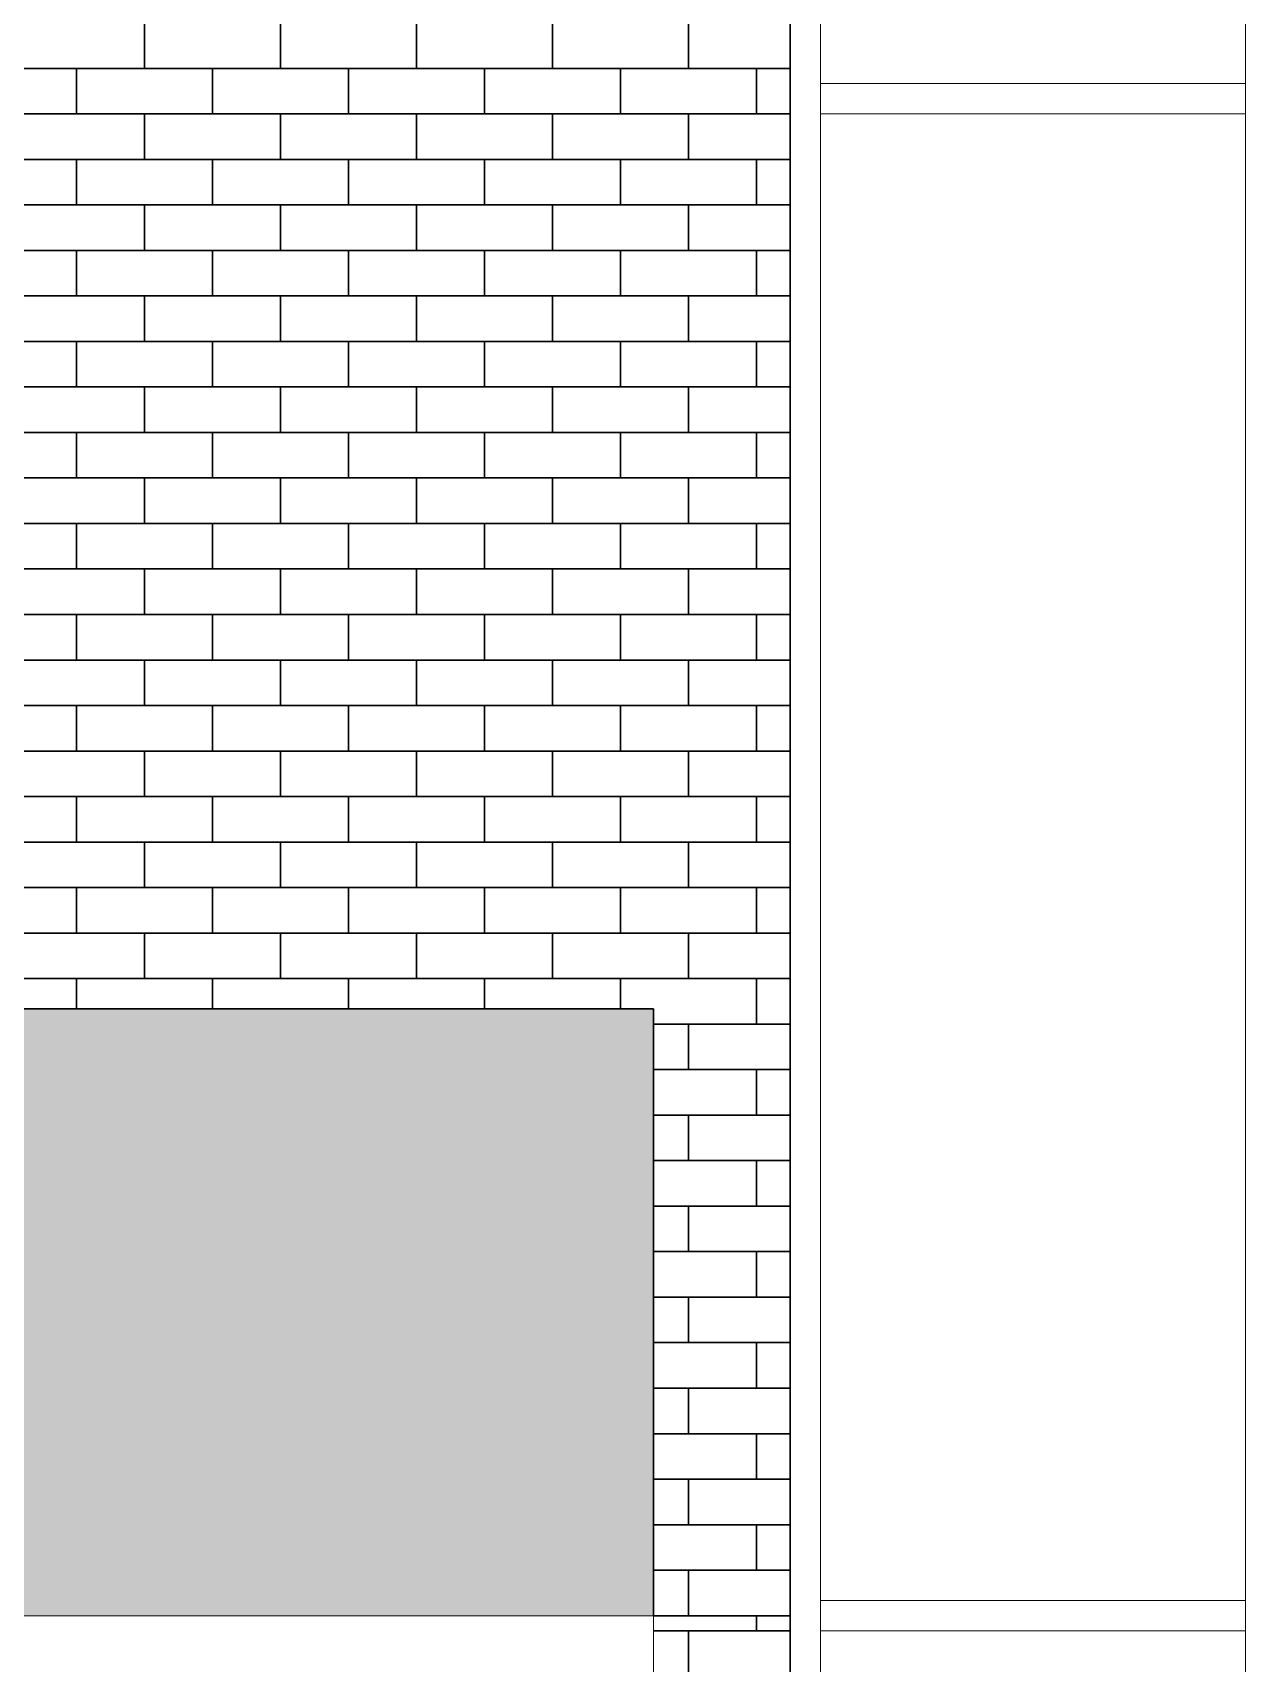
# Model space of a CAD drawing. Header units: metres. Extents: x 42 to 294, y -52 to 32.
# Drawn here: x 268.134 to 270.132, y -34.822 to -32.134 of the extents above; entities that cross this region are included whole.
import ezdxf

# ---------------------------------------------------------------- set-up
doc = ezdxf.new("R2010")
doc.units = ezdxf.units.M
doc.header["$LTSCALE"] = 0.15
for name, color, linetype, lineweight in [('A-ROOFOTM', 4, 'Continuous', 9), ('A-WALL', 2, 'Continuous', 30), ('A-WALLCWM', 6, 'Continuous', 9)]:
    doc.layers.add(name, color=color, linetype=linetype, lineweight=lineweight)
pattern_1 = [(180, (273.58259, -34.74309), (-9e-18, -0.075), []), (270, (273.58259, -34.74309), (0.112, -0.075), [0.075, -0.075])]

# ---------------------------------------------------------------- blocks, each defined once
blk = doc.blocks.new('Montante rectangular - Montante rectangular - 5x10 cm Aluminio-44-Sur')
at = {"layer": 'A-WALLCWM'}
blk.add_line((17.3336, 11.5), (17.3336, 11.8), dxfattribs=at)
blk = doc.blocks.new('Montante rectangular - Montante rectangular - 5x10 cm Aluminio-103-Sur')
at = {"layer": 'A-WALLCWM'}
blk.add_line((17.3336, 17.4), (17.3336, 19.9), dxfattribs=at)
blk = doc.blocks.new('Montante rectangular - Montante rectangular - 5x10 cm Aluminio-43-Sur')
at = {"layer": 'A-WALLCWM'}
blk.add_line((16.6336, 11.5), (16.6336, 9), dxfattribs=at)
blk = doc.blocks.new('Montante rectangular - Montante rectangular - 5x10 cm Aluminio-45-Sur')
at = {"layer": 'A-WALLCWM'}
blk.add_line((16.6336, 17.4), (16.6336, 17.1), dxfattribs=at)
blk = doc.blocks.new('Montante rectangular - Montante rectangular - 5x10 cm Aluminio-42-Sur')
at = {"layer": 'A-WALLCWM'}
for p, q in [((16.6336, 3.075), (16.6336, 3.125)), ((17.3336, 3.125), (16.6336, 3.125)), ((17.3336, 3.125), (17.3336, 3.075)), ((17.3336, 3.075), (16.6336, 3.075))]:
    blk.add_line(p, q, dxfattribs=at)

msp = doc.modelspace()

# ---------------------------------------------------------------- hatches: boundary and pattern name
at = {"layer": 'A-WALL'}
h = msp.add_hatch(dxfattribs=at)
h.set_pattern_fill('FP1_20', color=256, style=0, pattern_type=2)
h.set_pattern_definition(pattern_1)
h.paths.add_polyline_path([(268.2322, -31.9431), (268.0822, -31.9431), (268.0822, -32.2431), (268.0822, -33.7431), (268.2322, -33.7431)], flags=0)
h = msp.add_hatch(dxfattribs=at)
h.set_pattern_fill('FP1_20', color=256, style=0, pattern_type=2)
h.set_pattern_definition(pattern_1)
h.paths.add_polyline_path([(269.1572, -34.7431), (269.3822, -34.7431), (269.3822, -31.9431), (268.2322, -31.9431), (268.2322, -33.7431), (269.1572, -33.7431)], flags=0)
h = msp.add_hatch(dxfattribs=at)
h.set_pattern_fill('FP1_38', color=256, style=0, pattern_type=2)
h.set_pattern_definition([(0, (255.93259, -34.74309), (0, 0.075), []), (90, (255.93259, -34.74309), (-0.112, 0.075), [0.075, -0.075])])
h.paths.add_polyline_path([(256.0072, -34.7431), (269.1572, -34.7431), (269.1572, -33.7431), (256.0072, -33.7431)], flags=0)
h = msp.add_hatch(dxfattribs=at)
h.set_pattern_fill('FP1_14', color=256, style=0, pattern_type=2)
h.set_pattern_definition([(180, (273.58259, -37.54309), (-9e-18, -0.075), []), (270, (273.58259, -37.54309), (0.112, -0.075), [0.075, -0.075])])
h.paths.add_polyline_path([(269.1572, -34.7431), (269.1572, -37.5431), (269.3822, -37.5431), (269.3822, -34.7431)], flags=0)

# ---------------------------------------------------------------- linework, layer by layer
at = {"layer": 'A-ROOFOTM'}
for p in [(256.0072, -34.7431), (269.1572, -35.0431)]:
    msp.add_line(p, (269.1572, -34.7431), dxfattribs=at)
at = {"layer": 'A-WALL'}
for p, q in [((269.3822, -42.5996), (269.3822, -29.1431)), ((269.1572, -33.7431), (256.0072, -33.7431)), ((269.1572, -34.7431), (269.1572, -33.7431)), ((269.3822, -34.7431), (269.1572, -34.7431))]:
    msp.add_line(p, q, dxfattribs=at)

# ---------------------------------------------------------------- block references
at = {"layer": 'A-WALLCWM'}
for name, p in [('Montante rectangular - Montante rectangular - 5x10 cm Aluminio-45-Sur', (252.7986, -49.3431)), ('Montante rectangular - Montante rectangular - 5x10 cm Aluminio-44-Sur', (252.7986, -43.7431)), ('Montante rectangular - Montante rectangular - 5x10 cm Aluminio-42-Sur', (252.7986, -35.3431)), ('Montante rectangular - Montante rectangular - 5x10 cm Aluminio-43-Sur', (252.7986, -43.7431)), ('Montante rectangular - Montante rectangular - 5x10 cm Aluminio-103-Sur', (252.7986, -52.1431)), ('Montante rectangular - Montante rectangular - 5x10 cm Aluminio-42-Sur', (252.7986, -37.8431)), ('Montante rectangular - Montante rectangular - 5x10 cm Aluminio-45-Sur', (252.7986, -52.1431)), ('Montante rectangular - Montante rectangular - 5x10 cm Aluminio-44-Sur', (252.7986, -46.5431))]:
    msp.add_blockref(name, p, dxfattribs=at)

doc.saveas('drawing.dxf')
